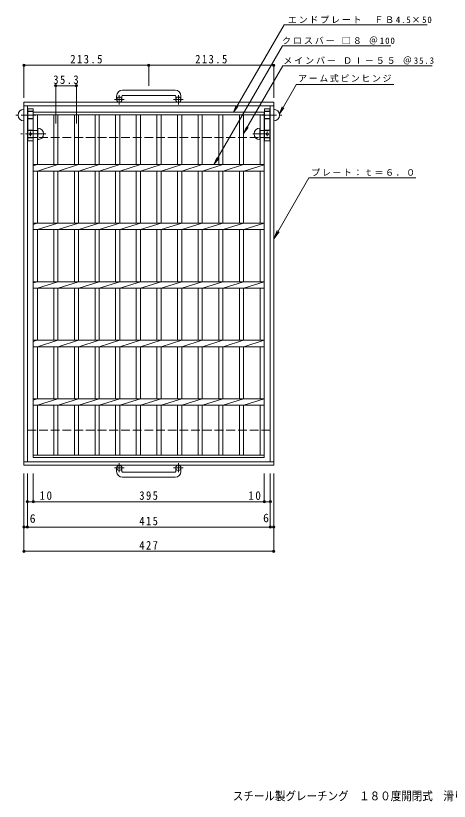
# Model space of a CAD drawing. Units: millimetres, scale not verified. Extents: x -797 to 865, y -688 to 680.
# Drawn here: x -797 to -56, y -662 to 680 of the extents above; entities that cross this region are included whole.
import ezdxf
from ezdxf.enums import TextEntityAlignment as Align

# ---------------------------------------------------------------- set-up
doc = ezdxf.new("R2010")
doc.units = ezdxf.units.MM
doc.header["$LTSCALE"] = 5
doc.header["$PDMODE"] = 32
doc.header["$PDSIZE"] = 4
doc.linetypes.add('CHAIN1', pattern=[8, 5, -1, 1, -1])
doc.linetypes.add('DASHED3', pattern=[4, 3, -1])
for name, color, linetype, lineweight in [('B-1', 2, 'Continuous', 9), ('B-2', 3, 'Continuous', 9), ('B-4', 7, 'Continuous', 9), ('B-5', 7, 'Continuous', 9), ('B-8', 3, 'Continuous', 9)]:
    doc.layers.add(name, color=color, linetype=linetype, lineweight=lineweight)
doc.layers.add('F-5_F-5ﾚｲﾔ', color=2, linetype='Continuous')
doc.styles.add('ＭＳ ゴシック', font='')
doc.styles.get('ＭＳ ゴシック').set_extended_font_data('MS Gothic')

msp = doc.modelspace()

# ---------------------------------------------------------------- linework, layer by layer
at = {"layer": 'B-1'}
for p, q in [((-524.809, 552.974), (-614.809, 552.974)), ((-624.809, 542.974), (-624.809, 536.873)), ((-615.809, 542.974), (-615.809, 536.873)), ((-614.809, 543.973), (-524.809, 543.973)), ((-523.809, 542.974), (-523.809, 536.873)), ((-514.809, 542.974), (-514.809, 536.873)), ((-783.309, 532.373), (-356.309, 532.373)), ((-783.309, -87.627), (-783.309, 532.373)), ((-783.309, 526.373), (-356.309, 526.373)), ((-777.309, -81.627), (-777.309, 526.373)), ((-362.309, 526.373), (-362.309, -81.627)), ((-356.309, 532.373), (-356.309, -87.627)), ((-356.309, -81.627), (-783.309, -81.627)), ((-356.309, -87.627), (-783.309, -87.627)), ((-624.809, -98.227), (-624.809, -92.127)), ((-615.809, -98.227), (-615.809, -92.127)), ((-523.809, -98.227), (-523.809, -92.127)), ((-514.809, -98.227), (-514.809, -92.127)), ((-614.809, -99.227), (-524.809, -99.227)), ((-524.809, -108.227), (-614.809, -108.227))]:
    msp.add_line(p, q, dxfattribs=at)
at = {"layer": 'B-1', "linetype": 'CHAIN1'}
for p, q in [((-612.146, 536.873), (-628.553, 536.873)), ((-620.309, 528.766), (-620.309, 544.363)), ((-511.146, 536.873), (-527.553, 536.873)), ((-519.309, 528.766), (-519.309, 544.363)), ((-612.146, -92.127), (-628.553, -92.127)), ((-620.309, -84.02), (-620.309, -99.617)), ((-511.146, -92.127), (-527.553, -92.127)), ((-519.309, -84.02), (-519.309, -99.617))]:
    msp.add_line(p, q, dxfattribs=at)
at = {"layer": 'B-1', "linetype": 'DASHED3'}
for p, q in [((-777.309, 472.373), (-362.309, 472.373)), ((-362.309, -27.627), (-777.309, -27.627))]:
    msp.add_line(p, q, dxfattribs=at)
at = {"layer": 'B-1'}
for centre in [(-620.309, 536.873), (-519.309, 536.873), (-620.309, -92.127), (-519.309, -92.127)]:
    msp.add_circle(centre, 4.5, dxfattribs=at)
for centre, radius, start, end in [((-614.809, 542.974), 10, 90, 180), ((-524.809, 542.974), 10, 0, 90), ((-614.809, 542.974), 1, 90, 180), ((-524.809, 542.974), 1, 0, 90), ((-614.809, -98.227), 10, 180, 270), ((-614.809, -98.227), 1, 180, 270), ((-524.809, -98.227), 10, 270, 0), ((-524.809, -98.227), 1, 270, 0)]:
    msp.add_arc(centre, radius, start, end, dxfattribs=at)
at = {"layer": 'B-2'}
for p, q in [((-767.309, 515.373), (-372.309, 515.373)), ((-767.309, -74.627), (-767.309, 515.373)), ((-767.309, 510.873), (-372.309, 510.873)), ((-760.308, 425.874), (-760.308, 510.873)), ((-732.408, 510.873), (-732.408, 425.874)), ((-725.408, 510.873), (-725.408, 425.874)), ((-697.108, 510.873), (-697.108, 425.874)), ((-690.108, 510.873), (-690.108, 425.874)), ((-661.808, 510.873), (-661.808, 425.874)), ((-654.808, 510.873), (-654.808, 425.874)), ((-626.508, 510.873), (-626.508, 425.874)), ((-619.508, 510.873), (-619.508, 425.874)), ((-591.208, 510.873), (-591.208, 425.874)), ((-584.208, 510.873), (-584.208, 425.874)), ((-555.908, 510.873), (-555.908, 425.874)), ((-548.908, 510.873), (-548.908, 425.874)), ((-520.608, 510.873), (-520.608, 425.874)), ((-513.608, 510.873), (-513.608, 425.874)), ((-485.308, 510.873), (-485.308, 425.874)), ((-478.308, 510.873), (-478.308, 425.874)), ((-450.007, 510.873), (-450.007, 425.874)), ((-443.007, 510.873), (-443.007, 425.874)), ((-414.707, 510.873), (-414.707, 425.874)), ((-407.707, 510.873), (-407.707, 425.874)), ((-379.31, 510.873), (-379.31, 425.874)), ((-372.309, 515.373), (-372.309, -74.627)), ((-767.309, 423.793), (-760.709, 425.874)), ((-767.309, 425.874), (-372.309, 425.874)), ((-760.308, 414.874), (-725.408, 425.874)), ((-725.008, 414.874), (-690.109, 425.874)), ((-689.708, 414.874), (-654.808, 425.874)), ((-654.408, 414.874), (-619.508, 425.874)), ((-619.108, 414.874), (-584.209, 425.874)), ((-583.808, 414.874), (-548.909, 425.874)), ((-548.508, 414.874), (-513.608, 425.874)), ((-513.208, 414.874), (-478.308, 425.874)), ((-477.908, 414.874), (-443.008, 425.874)), ((-442.608, 414.874), (-407.708, 425.874)), ((-407.307, 414.874), (-372.309, 425.747)), ((-767.309, 414.874), (-372.309, 414.874)), ((-760.308, 325.873), (-760.308, 414.874)), ((-732.408, 414.874), (-732.408, 325.873)), ((-725.408, 414.874), (-725.408, 325.873)), ((-697.108, 414.874), (-697.108, 325.873)), ((-690.108, 414.874), (-690.108, 325.873)), ((-661.808, 414.874), (-661.808, 325.873)), ((-654.808, 414.874), (-654.808, 325.873)), ((-626.508, 414.874), (-626.508, 325.873)), ((-619.508, 414.874), (-619.508, 325.873)), ((-591.208, 414.874), (-591.208, 325.873)), ((-584.208, 414.874), (-584.208, 325.873)), ((-555.908, 414.874), (-555.908, 325.873)), ((-548.908, 414.874), (-548.908, 325.873)), ((-520.608, 414.874), (-520.608, 325.873)), ((-513.608, 414.874), (-513.608, 325.873)), ((-485.308, 414.874), (-485.308, 325.873)), ((-478.308, 414.874), (-478.308, 325.873)), ((-450.007, 414.874), (-450.007, 325.873)), ((-443.007, 414.874), (-443.007, 325.873)), ((-414.707, 414.874), (-414.707, 325.873)), ((-407.707, 414.874), (-407.707, 325.873)), ((-379.31, 414.874), (-379.31, 325.873)), ((-767.309, 323.793), (-760.709, 325.874)), ((-767.309, 325.874), (-372.309, 325.874)), ((-760.308, 314.874), (-725.408, 325.874)), ((-725.008, 314.874), (-690.109, 325.874)), ((-689.708, 314.874), (-654.808, 325.874)), ((-654.408, 314.874), (-619.508, 325.874)), ((-619.108, 314.874), (-584.209, 325.874)), ((-583.808, 314.874), (-548.909, 325.874)), ((-548.508, 314.874), (-513.608, 325.874)), ((-513.208, 314.874), (-478.308, 325.874)), ((-477.908, 314.874), (-443.008, 325.874)), ((-442.608, 314.874), (-407.708, 325.874)), ((-407.307, 314.874), (-372.309, 325.747)), ((-767.309, 314.874), (-372.309, 314.874)), ((-760.308, 225.873), (-760.308, 314.874)), ((-732.408, 314.874), (-732.408, 225.873)), ((-725.408, 314.874), (-725.408, 225.873)), ((-697.108, 314.874), (-697.108, 225.873)), ((-690.108, 314.874), (-690.108, 225.873)), ((-661.808, 314.874), (-661.808, 225.873)), ((-654.808, 314.874), (-654.808, 225.873)), ((-626.508, 314.874), (-626.508, 225.873)), ((-619.508, 314.874), (-619.508, 225.873)), ((-591.208, 314.874), (-591.208, 225.873)), ((-584.208, 314.874), (-584.208, 225.873)), ((-555.908, 314.874), (-555.908, 225.873)), ((-548.908, 314.874), (-548.908, 225.873)), ((-520.608, 314.874), (-520.608, 225.873)), ((-513.608, 314.874), (-513.608, 225.873)), ((-485.308, 314.874), (-485.308, 225.873)), ((-478.308, 314.874), (-478.308, 225.873)), ((-450.007, 314.874), (-450.007, 225.873)), ((-443.007, 314.874), (-443.007, 225.873)), ((-414.707, 314.874), (-414.707, 225.873)), ((-407.707, 314.874), (-407.707, 225.873)), ((-379.31, 314.874), (-379.31, 225.873)), ((-767.309, 223.793), (-760.709, 225.874)), ((-767.309, 225.874), (-372.309, 225.874)), ((-767.309, 214.874), (-372.309, 214.874)), ((-760.308, 214.874), (-725.408, 225.874)), ((-760.308, 125.874), (-760.308, 214.874)), ((-732.408, 214.874), (-732.408, 125.874)), ((-725.408, 214.874), (-725.408, 125.874)), ((-725.008, 214.874), (-690.109, 225.874)), ((-697.108, 214.874), (-697.108, 125.874)), ((-690.108, 214.874), (-690.108, 125.874)), ((-689.708, 214.874), (-654.808, 225.874)), ((-661.808, 214.874), (-661.808, 125.874)), ((-654.808, 214.874), (-654.808, 125.874)), ((-654.408, 214.874), (-619.508, 225.874)), ((-626.508, 214.874), (-626.508, 125.874)), ((-619.508, 214.874), (-619.508, 125.874)), ((-619.108, 214.874), (-584.209, 225.874)), ((-591.208, 214.874), (-591.208, 125.874)), ((-584.208, 214.874), (-584.208, 125.874)), ((-583.808, 214.874), (-548.909, 225.874)), ((-555.908, 214.874), (-555.908, 125.874)), ((-548.908, 214.874), (-548.908, 125.874)), ((-548.508, 214.874), (-513.608, 225.874)), ((-520.608, 214.874), (-520.608, 125.874)), ((-513.608, 214.874), (-513.608, 125.874)), ((-513.208, 214.874), (-478.308, 225.874)), ((-485.308, 214.874), (-485.308, 125.874)), ((-478.308, 214.874), (-478.308, 125.874)), ((-477.908, 214.874), (-443.008, 225.874)), ((-450.007, 214.874), (-450.007, 125.874)), ((-443.007, 214.874), (-443.007, 125.874)), ((-442.608, 214.874), (-407.708, 225.874)), ((-414.707, 214.874), (-414.707, 125.874)), ((-407.707, 214.874), (-407.707, 125.874)), ((-407.307, 214.874), (-372.309, 225.747)), ((-379.31, 214.874), (-379.31, 125.874)), ((-767.309, 123.793), (-760.709, 125.874)), ((-767.309, 125.874), (-372.309, 125.874)), ((-760.308, 114.874), (-725.408, 125.874)), ((-725.008, 114.874), (-690.109, 125.874)), ((-689.708, 114.874), (-654.808, 125.874)), ((-654.408, 114.874), (-619.508, 125.874)), ((-619.108, 114.874), (-584.209, 125.874)), ((-583.808, 114.874), (-548.909, 125.874)), ((-548.508, 114.874), (-513.608, 125.874)), ((-513.208, 114.874), (-478.308, 125.874)), ((-477.908, 114.874), (-443.008, 125.874)), ((-442.608, 114.874), (-407.708, 125.874)), ((-407.307, 114.874), (-372.309, 125.747)), ((-767.309, 114.874), (-372.309, 114.874)), ((-760.308, 25.873), (-760.308, 114.874)), ((-732.408, 114.874), (-732.408, 25.873)), ((-725.408, 114.874), (-725.408, 25.873)), ((-697.108, 114.874), (-697.108, 25.873)), ((-690.108, 114.874), (-690.108, 25.873)), ((-661.808, 114.874), (-661.808, 25.873)), ((-654.808, 114.874), (-654.808, 25.873)), ((-626.508, 114.874), (-626.508, 25.873)), ((-619.508, 114.874), (-619.508, 25.873)), ((-591.208, 114.874), (-591.208, 25.873)), ((-584.208, 114.874), (-584.208, 25.873)), ((-555.908, 114.874), (-555.908, 25.873)), ((-548.908, 114.874), (-548.908, 25.873)), ((-520.608, 114.874), (-520.608, 25.873)), ((-513.608, 114.874), (-513.608, 25.873)), ((-485.308, 114.874), (-485.308, 25.873)), ((-478.308, 114.874), (-478.308, 25.873)), ((-450.007, 114.874), (-450.007, 25.873)), ((-443.007, 114.874), (-443.007, 25.873)), ((-414.707, 114.874), (-414.707, 25.873)), ((-407.707, 114.874), (-407.707, 25.873)), ((-379.31, 114.874), (-379.31, 25.873)), ((-767.309, 23.793), (-760.709, 25.874)), ((-767.309, 25.873), (-372.309, 25.873)), ((-767.309, 14.873), (-372.309, 14.873)), ((-760.308, 14.873), (-725.408, 25.874)), ((-760.308, -70.127), (-760.308, 14.873)), ((-732.408, 14.873), (-732.408, -70.127)), ((-725.408, 14.873), (-725.408, -70.127)), ((-725.008, 14.873), (-690.109, 25.874)), ((-697.108, 14.873), (-697.108, -70.127)), ((-690.108, 14.873), (-690.108, -70.127)), ((-689.708, 14.873), (-654.808, 25.874)), ((-661.808, 14.873), (-661.808, -70.127)), ((-654.808, 14.873), (-654.808, -70.127)), ((-654.408, 14.873), (-619.508, 25.874)), ((-626.508, 14.873), (-626.508, -70.127)), ((-619.508, 14.873), (-619.508, -70.127)), ((-619.108, 14.873), (-584.209, 25.874)), ((-591.208, 14.873), (-591.208, -70.127)), ((-584.208, 14.873), (-584.208, -70.127)), ((-583.808, 14.873), (-548.909, 25.874)), ((-555.908, 14.873), (-555.908, -70.127)), ((-548.908, 14.873), (-548.908, -70.127)), ((-548.508, 14.873), (-513.608, 25.874)), ((-520.608, 14.873), (-520.608, -70.127)), ((-513.608, 14.873), (-513.608, -70.127)), ((-513.208, 14.873), (-478.308, 25.874)), ((-485.308, 14.873), (-485.308, -70.127)), ((-478.308, 14.873), (-478.308, -70.127)), ((-477.908, 14.873), (-443.008, 25.874)), ((-450.007, 14.873), (-450.007, -70.127)), ((-443.007, 14.873), (-443.007, -70.127)), ((-442.608, 14.873), (-407.708, 25.874)), ((-414.707, 14.873), (-414.707, -70.127)), ((-407.707, 14.873), (-407.707, -70.127)), ((-407.307, 14.873), (-372.309, 25.747)), ((-379.31, 14.873), (-379.31, -70.127)), ((-372.309, -70.127), (-767.309, -70.127)), ((-372.309, -74.627), (-767.309, -74.627))]:
    msp.add_line(p, q, dxfattribs=at)
at = {"layer": 'B-4'}
for p, q in [((-783.309, 539.873), (-783.309, 597.027)), ((-783.309, 595.527), (-511.309, 595.527)), ((-569.809, 560.474), (-569.809, 597.027)), ((-511.309, 595.527), (-356.309, 595.527)), ((-356.309, 539.873), (-356.309, 597.027)), ((-728.908, 496.34), (-728.908, 561.93)), ((-728.908, 560.43), (-693.608, 560.43)), ((-693.608, 496.34), (-693.608, 561.93)), ((-783.309, -101.917), (-783.309, -236.09)), ((-777.309, -101.917), (-777.309, -194.775)), ((-767.309, -101.917), (-767.309, -151.409)), ((-372.309, -101.917), (-372.309, -151.409)), ((-362.309, -101.917), (-362.309, -194.775)), ((-356.309, -101.917), (-356.309, -236.09)), ((-777.309, -149.909), (-764.809, -149.909)), ((-764.809, -149.909), (-374.809, -149.909)), ((-374.809, -149.909), (-362.309, -149.909)), ((-783.309, -234.59), (-356.309, -234.59))]:
    msp.add_line(p, q, dxfattribs=at)
msp.add_lwpolyline([(-783.309, -193.275), (-777.309, -193.275), (-362.309, -193.275), (-356.309, -193.275)], dxfattribs=at)
for p in [(-783.309, 595.527), (-569.809, 595.527), (-356.309, 595.527), (-728.908, 560.43), (-693.608, 560.43), (-777.309, -149.909), (-767.309, -149.909), (-372.309, -149.909), (-362.309, -149.909), (-783.309, -193.275), (-777.309, -193.275), (-362.309, -193.275), (-356.309, -193.275), (-783.309, -234.59), (-356.309, -234.59)]:
    msp.add_point(p, dxfattribs=at)
at = {"layer": 'B-5'}
for p, q in [((-338.672, 664.379), (-93.847, 664.379)), ((-341.026, 628.752), (-155.962, 628.752)), ((-340.849, 594.646), (-85.565, 594.646)), ((-316.981, 562.792), (-151.168, 562.792)), ((-425.068, 515.373), (-417.44, 525.276)), ((-346.619, 512.845), (-339.01, 522.762)), ((-407.707, 479.079), (-400.089, 488.989)), ((-458.508, 425.874), (-450.886, 435.781)), ((-356.309, 299.294), (-296.309, 403.217)), ((-296.309, 403.217), (-113.055, 403.217)), ((-356.309, 299.294), (-350.569, 313.152)), ((-356.309, 299.294), (-347.177, 311.194))]:
    msp.add_line(p, q, dxfattribs=at)
for points in [[(-338.672, 664.379), (-425.068, 515.373), (-420.263, 526.913)], [(-341.026, 628.752), (-458.508, 425.874), (-453.71, 437.416)], [(-340.849, 594.646), (-407.707, 479.079), (-402.913, 490.623)], [(-317.458, 563.353), (-346.619, 512.845), (-341.836, 524.393)]]:
    msp.add_lwpolyline(points, dxfattribs=at)
at = {"layer": 'B-8', "linetype": 'CHAIN1'}
for p, q in [((-763.149, 510.373), (-797.402, 510.373)), ((-376.469, 510.373), (-342.216, 510.373)), ((-745.74, 478.373), (-788.549, 478.373)), ((-772.309, 482.383), (-772.309, 474.201)), ((-391.878, 478.373), (-362.309, 478.373)), ((-367.309, 482.383), (-367.309, 474.201))]:
    msp.add_line(p, q, dxfattribs=at)
at = {"layer": 'B-8'}
for p, q in [((-776.809, 516.373), (-777.309, 516.373)), ((-767.809, 521.373), (-767.809, 466.373)), ((-371.809, 521.373), (-371.809, 466.373)), ((-362.809, 516.373), (-362.309, 516.373)), ((-776.809, 504.373), (-777.309, 504.373)), ((-362.809, 504.373), (-362.309, 504.373)), ((-759.809, 488.373), (-759.809, 468.373)), ((-379.809, 488.373), (-379.809, 468.373)), ((-767.809, 466.373), (-776.809, 466.373)), ((-371.809, 466.373), (-362.809, 466.373))]:
    msp.add_line(p, q, dxfattribs=at)
at = {"layer": 'B-8', "linetype": 'DASHED3'}
for p, q in [((-767.809, 516.873), (-776.809, 516.873)), ((-767.809, 516.373), (-776.809, 516.373)), ((-371.809, 516.873), (-362.809, 516.873)), ((-371.809, 516.373), (-362.809, 516.373)), ((-767.809, 504.373), (-776.809, 504.373)), ((-767.809, 503.873), (-776.809, 503.873)), ((-371.809, 504.373), (-362.809, 504.373)), ((-371.809, 503.873), (-362.809, 503.873)), ((-767.809, 484.873), (-776.809, 484.873)), ((-759.809, 484.373), (-776.809, 484.373)), ((-379.809, 484.373), (-362.809, 484.373)), ((-371.809, 484.873), (-362.809, 484.873)), ((-759.809, 472.373), (-776.809, 472.373)), ((-767.809, 471.873), (-776.809, 471.873)), ((-379.809, 472.373), (-362.809, 472.373)), ((-371.809, 471.873), (-362.809, 471.873))]:
    msp.add_line(p, q, dxfattribs=at)
at = {"layer": 'B-8'}
for points in [[(-767.809, 521.373), (-776.809, 521.373), (-776.809, 466.373)], [(-371.809, 521.373), (-362.809, 521.373), (-362.809, 466.373)]]:
    msp.add_lwpolyline(points, dxfattribs=at)
for centre in [(-772.309, 478.373), (-367.309, 478.373)]:
    msp.add_circle(centre, 2, dxfattribs=at)
for centre, start, end in [((-783.309, 510.373), 90, 270), ((-356.309, 510.373), 270, 90), ((-759.809, 478.373), 270, 90), ((-379.809, 478.373), 90, 270)]:
    msp.add_arc(centre, 10, start, end, dxfattribs=at)

# ---------------------------------------------------------------- texts
at = {"layer": 'B-4', "color": 2, "style": 'ＭＳ ゴシック'}
for p in [(-773.424, -190.248), (-374.413, -189.269)]:
    msp.add_text('6', height=14.66, dxfattribs=at).set_placement(p, align=Align.BOTTOM_LEFT)
at = {"layer": 'B-4', "color": 2, "char_height": 14.66, "attachment_point": 7, "style": 'ＭＳ ゴシック'}
for s, insert in [('\\T1.28;\\W0.9;213.5', (-704.059, 598.527)), ('\\T1.28;\\W0.9;213.5', (-490.559, 598.527)), ('\\T1.28;\\W0.9;35.3', (-733.133, 563.43)), ('\\T1.27;\\W0.95;10', (-756.723, -146.909)), ('\\T1.27;\\W0.9;395', (-586.059, -146.909)), ('\\T1.27;\\W0.95;10', (-399.709, -146.909)), ('\\T1.27;\\W0.9;415', (-586.059, -190.275)), ('\\T1.27;\\W0.9;427', (-586.059, -231.59))]:
    msp.add_mtext(s, dxfattribs=dict(at, insert=insert))
at = {"layer": 'B-5', "char_height": 11, "attachment_point": 7, "style": 'ＭＳ ゴシック'}
for s, insert in [('\\T1.2;エンドプレート\u3000ＦＢ4.5×50', (-332.234, 667.061)), ('\\T1.21;クロスバー\\~□８\\~＠100', (-341.945, 631.008)), ('\\T1.21;メインバー\\~ＤⅠ－５５\\~＠35.3', (-339.842, 596.984)), ('\\T1.17;アーム式ピンヒンジ', (-314.532, 566.316)), ('\\T1.17;プレート：ｔ＝６．０', (-292.047, 406.33))]:
    msp.add_mtext(s, dxfattribs=dict(at, insert=insert))
at = {"layer": 'F-5_F-5ﾚｲﾔ', "style": 'ＭＳ ゴシック', "width": 0.9}
msp.add_text('スチール製グレーチング\u3000１８０度開閉式\u3000滑り止め模様付', height=14.66, dxfattribs=at).set_placement((-426.188, -664.293), align=Align.BOTTOM_LEFT)

doc.saveas('drawing.dxf')
